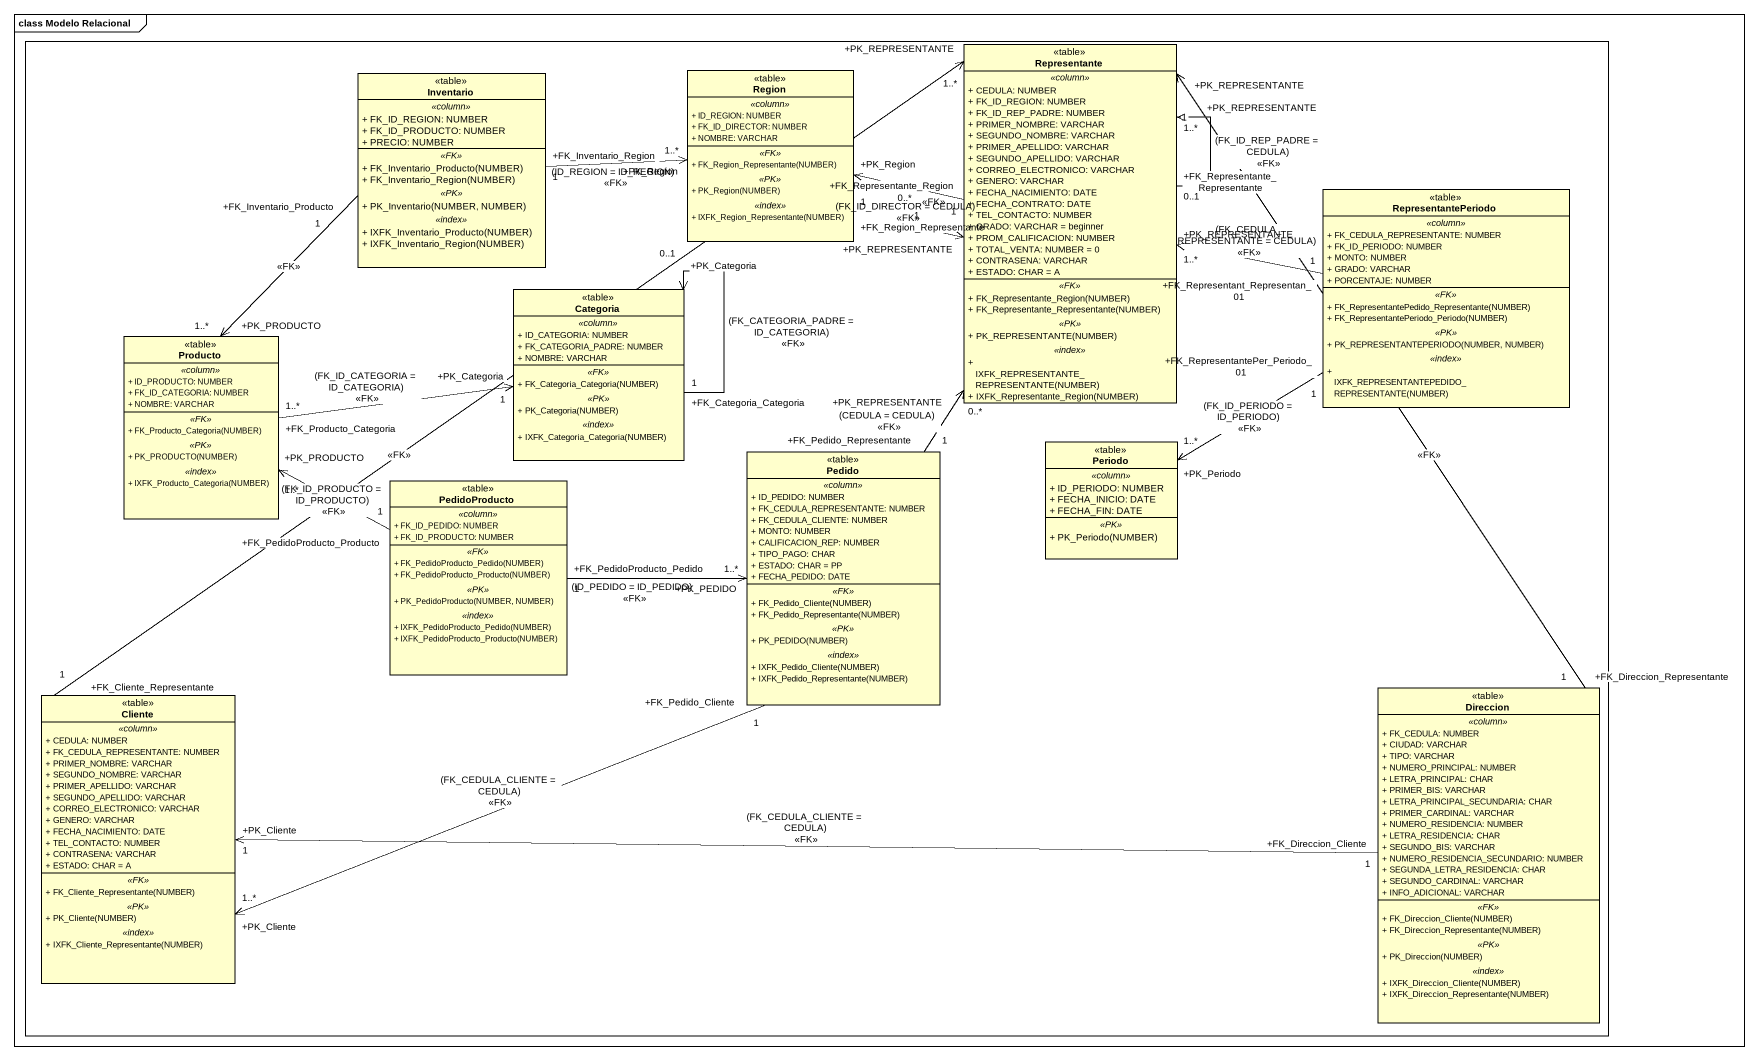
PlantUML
@startuml
mainframe class Modelo Relacional
hide circle
hide empty members
skinparam classAttributeIconSize 0
rectangle " " as rectangle1 {
  class Representante <<table>> {
    .. <<column>> ..
    + CEDULA: NUMBER
    + FK_ID_REGION: NUMBER
    + FK_ID_REP_PADRE: NUMBER
    + PRIMER_NOMBRE: VARCHAR
    + SEGUNDO_NOMBRE: VARCHAR
    + PRIMER_APELLIDO: VARCHAR
    + SEGUNDO_APELLIDO: VARCHAR
    + CORREO_ELECTRONICO: VARCHAR
    + GENERO: VARCHAR
    + FECHA_NACIMIENTO: DATE
    + FECHA_CONTRATO: DATE
    + TEL_CONTACTO: NUMBER
    + GRADO: VARCHAR = beginner
    + PROM_CALIFICACION: NUMBER
    + TOTAL_VENTA: NUMBER = 0
    + CONTRASENA: VARCHAR
    + ESTADO: CHAR = A
    .. <<FK>> ..
    + FK_Representante_Region(NUMBER)
    + FK_Representante_Representante(NUMBER)
    .. <<PK>> ..
    + PK_REPRESENTANTE(NUMBER)
    .. <<index>> ..
    + IXFK_REPRESENTANTE_REPRESENTANTE(NUMBER)
    + IXFK_Representante_Region(NUMBER)
  }
  class Inventario <<table>> {
    .. <<column>> ..
    + FK_ID_REGION: NUMBER
    + FK_ID_PRODUCTO: NUMBER
    + PRECIO: NUMBER
    .. <<FK>> ..
    + FK_Inventario_Producto(NUMBER)
    + FK_Inventario_Region(NUMBER)
    .. <<PK>> ..
    + PK_Inventario(NUMBER, NUMBER)
    .. <<index>> ..
    + IXFK_Inventario_Producto(NUMBER)
    + IXFK_Inventario_Region(NUMBER)
  }
  class Region <<table>> {
    .. <<column>> ..
    + ID_REGION: NUMBER
    + FK_ID_DIRECTOR: NUMBER
    + NOMBRE: VARCHAR
    .. <<FK>> ..
    + FK_Region_Representante(NUMBER)
    .. <<PK>> ..
    + PK_Region(NUMBER)
    .. <<index>> ..
    + IXFK_Region_Representante(NUMBER)
  }
  class RepresentantePeriodo <<table>> {
    .. <<column>> ..
    + FK_CEDULA_REPRESENTANTE: NUMBER
    + FK_ID_PERIODO: NUMBER
    + MONTO: NUMBER
    + GRADO: VARCHAR
    + PORCENTAJE: NUMBER
    .. <<FK>> ..
    + FK_RepresentantePedido_Representante(NUMBER)
    + FK_RepresentantePeriodo_Periodo(NUMBER)
    .. <<PK>> ..
    + PK_REPRESENTANTEPERIODO(NUMBER, NUMBER)
    .. <<index>> ..
    + IXFK_REPRESENTANTEPEDIDO_REPRESENTANTE(NUMBER)
  }
  class Categoria <<table>> {
    .. <<column>> ..
    + ID_CATEGORIA: NUMBER
    + FK_CATEGORIA_PADRE: NUMBER
    + NOMBRE: VARCHAR
    .. <<FK>> ..
    + FK_Categoria_Categoria(NUMBER)
    .. <<PK>> ..
    + PK_Categoria(NUMBER)
    .. <<index>> ..
    + IXFK_Categoria_Categoria(NUMBER)
  }
  class Producto <<table>> {
    .. <<column>> ..
    + ID_PRODUCTO: NUMBER
    + FK_ID_CATEGORIA: NUMBER
    + NOMBRE: VARCHAR
    .. <<FK>> ..
    + FK_Producto_Categoria(NUMBER)
    .. <<PK>> ..
    + PK_PRODUCTO(NUMBER)
    .. <<index>> ..
    + IXFK_Producto_Categoria(NUMBER)
  }
  class Pedido <<table>> {
    .. <<column>> ..
    + ID_PEDIDO: NUMBER
    + FK_CEDULA_REPRESENTANTE: NUMBER
    + FK_CEDULA_CLIENTE: NUMBER
    + MONTO: NUMBER
    + CALIFICACION_REP: NUMBER
    + TIPO_PAGO: CHAR
    + ESTADO: CHAR = PP
    + FECHA_PEDIDO: DATE
    .. <<FK>> ..
    + FK_Pedido_Cliente(NUMBER)
    + FK_Pedido_Representante(NUMBER)
    .. <<PK>> ..
    + PK_PEDIDO(NUMBER)
    .. <<index>> ..
    + IXFK_Pedido_Cliente(NUMBER)
    + IXFK_Pedido_Representante(NUMBER)
  }
  class Periodo <<table>> {
    .. <<column>> ..
    + ID_PERIODO: NUMBER
    + FECHA_INICIO: DATE
    + FECHA_FIN: DATE
    .. <<PK>> ..
    + PK_Periodo(NUMBER)
  }
  class PedidoProducto <<table>> {
    .. <<column>> ..
    + FK_ID_PEDIDO: NUMBER
    + FK_ID_PRODUCTO: NUMBER
    .. <<FK>> ..
    + FK_PedidoProducto_Pedido(NUMBER)
    + FK_PedidoProducto_Producto(NUMBER)
    .. <<PK>> ..
    + PK_PedidoProducto(NUMBER, NUMBER)
    .. <<index>> ..
    + IXFK_PedidoProducto_Pedido(NUMBER)
    + IXFK_PedidoProducto_Producto(NUMBER)
  }
  class Cliente <<table>> {
    .. <<column>> ..
    + CEDULA: NUMBER
    + FK_CEDULA_REPRESENTANTE: NUMBER
    + PRIMER_NOMBRE: VARCHAR
    + SEGUNDO_NOMBRE: VARCHAR
    + PRIMER_APELLIDO: VARCHAR
    + SEGUNDO_APELLIDO: VARCHAR
    + CORREO_ELECTRONICO: VARCHAR
    + GENERO: VARCHAR
    + FECHA_NACIMIENTO: DATE
    + TEL_CONTACTO: NUMBER
    + CONTRASENA: VARCHAR
    + ESTADO: CHAR = A
    .. <<FK>> ..
    + FK_Cliente_Representante(NUMBER)
    .. <<PK>> ..
    + PK_Cliente(NUMBER)
    .. <<index>> ..
    + IXFK_Cliente_Representante(NUMBER)
  }
  class Direccion <<table>> {
    .. <<column>> ..
    + FK_CEDULA: NUMBER
    + CIUDAD: VARCHAR
    + TIPO: VARCHAR
    + NUMERO_PRINCIPAL: NUMBER
    + LETRA_PRINCIPAL: CHAR
    + PRIMER_BIS: VARCHAR
    + LETRA_PRINCIPAL_SECUNDARIA: CHAR
    + PRIMER_CARDINAL: VARCHAR
    + NUMERO_RESIDENCIA: NUMBER
    + LETRA_RESIDENCIA: CHAR
    + SEGUNDO_BIS: VARCHAR
    + NUMERO_RESIDENCIA_SECUNDARIO: NUMBER
    + SEGUNDA_LETRA_RESIDENCIA: CHAR
    + SEGUNDO_CARDINAL: VARCHAR
    + INFO_ADICIONAL: VARCHAR
    .. <<FK>> ..
    + FK_Direccion_Cliente(NUMBER)
    + FK_Direccion_Representante(NUMBER)
    .. <<PK>> ..
    + PK_Direccion(NUMBER)
    .. <<index>> ..
    + IXFK_Direccion_Cliente(NUMBER)
    + IXFK_Direccion_Representante(NUMBER)
  }
}
Representante "+FK_Representante_Representante\n0..1" --> "+PK_REPRESENTANTE\n1..*" Representante : (FK_ID_REP_PADRE = CEDULA)\n<<FK>>
Representante "+FK_Representante_Region\n1" -left-> "+PK_Region\n0..*" Region : <<FK>>
Inventario "+FK_Inventario_Region\n1" -right-> "+PK_Region\n1..*" Region : (ID_REGION = ID_REGION)\n<<FK>>
Inventario "+FK_Inventario_Producto\n1" --> "+PK_PRODUCTO\n1..*" Producto : <<FK>>
Region "+FK_Region_Representante\n1" -right-> "+PK_REPRESENTANTE\n1" Representante : (FK_ID_DIRECTOR = CEDULA)\n<<FK>>
RepresentantePeriodo "+FK_Representant_Representan_01\n1" -left-> "+PK_REPRESENTANTE\n1..*" Representante : (FK_CEDULA_REPRESENTANTE = CEDULA)\n<<FK>>
RepresentantePeriodo "+FK_RepresentantePer_Periodo_01\n1" --> "+PK_Periodo\n1..*" Periodo : (FK_ID_PERIODO = ID_PERIODO)\n<<FK>>
Categoria "+FK_Categoria_Categoria\n1" --> "+PK_Categoria\n0..1" Categoria : (FK_CATEGORIA_PADRE = ID_CATEGORIA)\n<<FK>>
Producto "+FK_Producto_Categoria\n1..*" -right-> "+PK_Categoria\n1" Categoria : (FK_ID_CATEGORIA = ID_CATEGORIA)\n<<FK>>
Pedido "+FK_Pedido_Representante\n1" -up-> "+PK_REPRESENTANTE\n0..*" Representante : (CEDULA = CEDULA)\n<<FK>>
Pedido "+FK_Pedido_Cliente\n1" -left-> "+PK_Cliente\n1..*" Cliente : (FK_CEDULA_CLIENTE = CEDULA)\n<<FK>>
PedidoProducto "+FK_PedidoProducto_Producto\n1" -left-> "+PK_PRODUCTO\n1..*" Producto : (FK_ID_PRODUCTO = ID_PRODUCTO)\n<<FK>>
PedidoProducto "+FK_PedidoProducto_Pedido\n1" -right-> "+PK_PEDIDO\n1..*" Pedido : (ID_PEDIDO = ID_PEDIDO)\n<<FK>>
Cliente "+FK_Cliente_Representante\n1" -up-> "+PK_REPRESENTANTE\n1..*" Representante : <<FK>>
Direccion "+FK_Direccion_Representante\n1" -up-> "+PK_REPRESENTANTE\n1" Representante : <<FK>>
Direccion "+FK_Direccion_Cliente\n1" -left-> "+PK_Cliente\n1" Cliente : (FK_CEDULA_CLIENTE = CEDULA)\n<<FK>>
@enduml
